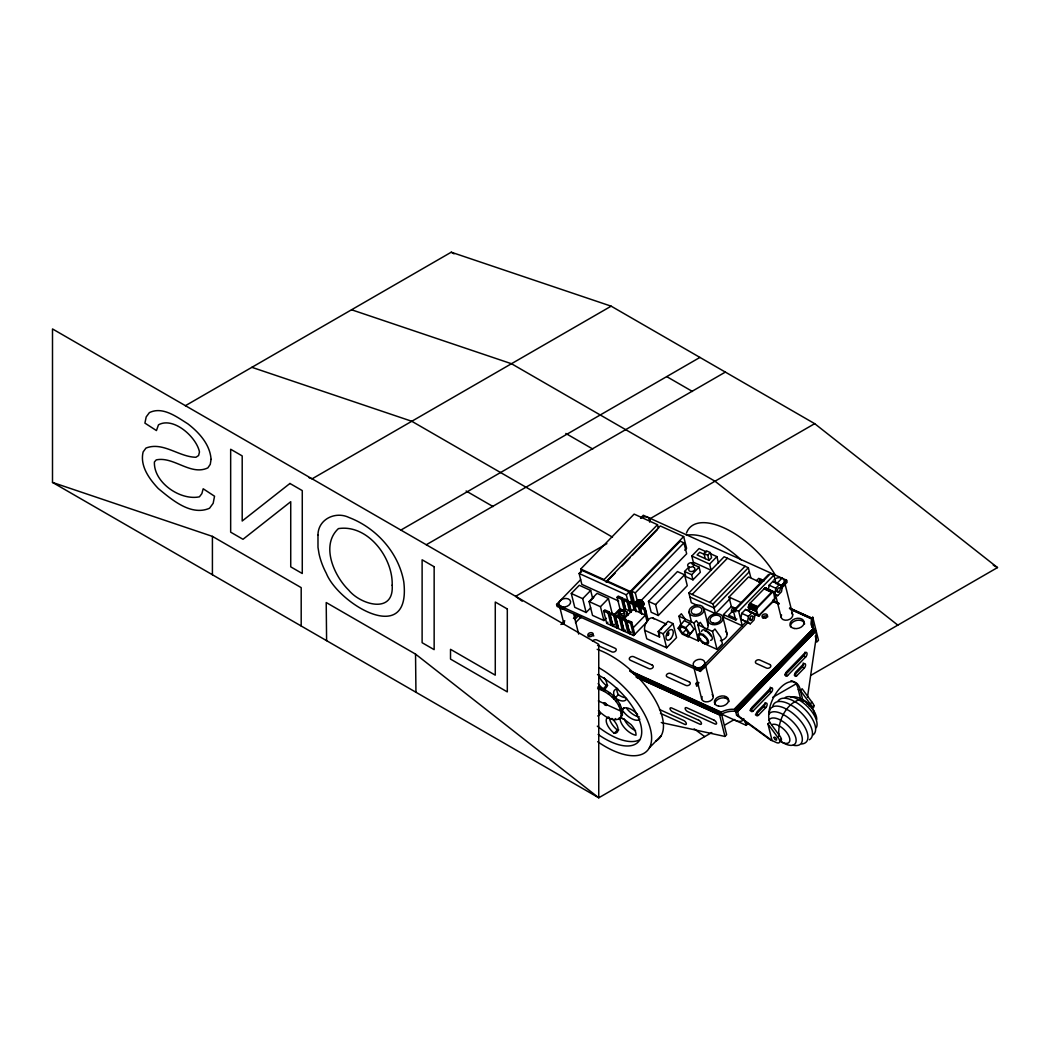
<?xml version="1.0" encoding="UTF-8"?>
<svg xmlns="http://www.w3.org/2000/svg" width="1050" height="1050" viewBox="0 0 1050 1050"><rect width="100%" height="100%" fill="white"/><g stroke="black" fill="none" stroke-linecap="round" stroke-linejoin="round"><path stroke-width="1.5" d="M749.766 611.717L748.414 607.294L749.753 603.553L764.308 588.591L766.001 588.092L766.776 589.234M755.987 610.719L757.312 606.979L771.566 592.305C776.055 589.102 776.094 599.602 773.259 601.558L758.717 615.864L757.339 615.143L755.987 610.719L748.414 607.294M638.558 607.097L641.826 606.113L643.597 602.989C641.616 597.332 634.883 603.054 635.762 607.11C631.483 601.873 642.18 598.894 643.952 603.776L642.981 606.322L638.741 608.042M635.119 603.159L634.896 605.627M661.29 722.544L724.946 736.444L719.631 715.037L720.287 712.451L721.284 712.136M598.356 710.719C603.868 715.562 612.176 722.649 619.815 718.449L621.141 716.258C621.6 703.264 609.341 692.199 597.634 688.708M619.815 718.449L622.387 714.971C622.781 701.584 609.945 690.139 597.634 687.12M778.785 734.462C777.84 720.339 786.791 702.371 801.36 699.169L803.828 700.389M636.72 602.385L636.681 601.099L638.505 600.167L642.758 601.558M807.45 697.384L816.362 636.339L815.732 631.011L813.041 628.228A17.338 12.141 -14.1 0 1 812.753 617.242L811.269 618.778L790.466 609.341M637.271 605.85C637.061 604.026 639.621 597.87 641.248 601.466M740.762 619.028L741.746 613.357L745.553 609.446L752.246 612.491L755.068 614.25L754.097 619.907L750.291 623.818L740.762 619.028L750.291 623.818M747.469 622.059L748.44 616.389L752.246 612.491M768.39 589.47L769.125 585.217L772.931 581.306L782.46 586.097L781.476 591.767L777.669 595.678L774.992 594.471M779.625 584.338L775.819 588.249L774.847 593.919L777.669 595.678M627.073 612.084L626.338 615.681L621.758 617.544L617.912 615.799L618.647 612.189L623.241 610.339L627.073 612.084L627.913 615.418M636.562 605.627L639.607 600.994L642.206 601.02L643.663 602.976M635.184 606.428L635.946 601.702C638.452 599.274 642.075 603.986 642.981 606.322M640.658 600.311L638.833 600.744L638.439 605.994L642.114 604.498L642.705 601.611L639.752 601.164L635.657 603.094L635.854 605.181M635.184 603.094L636.339 601.296L637.731 601.191L641.812 603.002L643.597 605.509M643.926 604.643L640.986 601.899L635.906 601.873C634.279 607.346 645.645 603.842 640.867 600.377M812.753 617.242L813.238 619.159L812.136 621.429A17.338 12.141 -14.1 0 0 811.571 624.894L811.926 627.126M639.936 607.911C636.917 596.899 637.665 598.041 641.091 607.556M678.142 628.241L684.141 620.694L689.981 623.346L694.024 629.212L688.039 636.759L682.198 634.121L678.142 628.241L680.242 626.089M679.704 628.95L681.017 626.601L685.296 628.53L688.262 632.835L686.949 635.184L682.671 633.255L679.704 628.95L681.817 626.798M688.039 636.759L694.024 629.212M696.583 686.175A2.769 1.942 -14 0 1 696.793 685.138L697.029 684.836M635.25 603.894L635.867 603.094M636.392 677.316L719.631 715.037L719.211 713.383L721.862 711.821A17.338 12.127 -14 0 1 734.16 709.301L813.487 628.53M773.089 600.941L773.325 600.666A3.019 1.614 -65.6 0 0 774.506 597.345L773.706 592.974A2.559 1.365 -65.6 0 0 771.947 592.738L757.549 607.543A2.559 1.365 -65.6 0 0 756.604 610.549L757.864 614.447A3.019 1.614 -65.6 0 0 759.872 614.499L773.089 600.941L779.034 603.645M635.906 601.873L634.922 604.761M722.085 713.869L719.683 715.312L722.334 713.737A17.338 12.127 -14 0 1 734.646 711.231L735.472 710.679L736.588 715.168L769.939 739.607L776.344 742.521A5.552 2.625 44.2 0 0 779.704 741.93A5.552 2.625 44.2 0 0 777.735 737.323L767.931 723.922L769.637 722.177A25.121 13.427 -65.6 0 1 780.413 687.763A25.121 13.427 -65.6 0 1 800.428 690.519L810.246 703.907A5.552 2.625 44.2 0 1 812.267 708.12M813.383 628.622L734.436 709.341L734.921 711.257L737.047 712.228L815.732 631.011M748.309 622.164L700.403 671.409L557.091 606.454L556.579 604.406L580.65 579.666M581.451 571.961L580.716 569.021L634.134 514.106L657.497 524.698L658.455 528.544M618.686 601.059L581.831 584.364L579.128 573.471L582.081 570.426L629.265 591.819L631.969 602.7L633.176 603.251L634.318 602.083L631.601 591.202L680.256 541.196L683.957 542.876L686.674 553.77L640.277 601.44M640.592 518.07L643.309 515.261L786.621 580.217L787.133 582.264L781.226 588.341M590.691 607.806L586.136 612.491L574.744 607.32L571.292 593.486L579.272 585.283L590.678 590.454L592.581 598.133M586.136 612.491L582.697 598.658L590.678 590.454M604.301 580.506L604.078 579.613L657.497 524.698M560.949 624.501L564.756 620.694M561.553 624.159L563.824 621.823M561.776 624.159L564.047 621.823M562.026 624.199L564.296 621.863M562.288 624.264L564.559 621.941M607.11 581.779L606.887 580.873L660.306 525.971L683.668 536.563L686.595 548.349L684.784 550.213M606.165 582.278L615.261 572.933M622.086 565.924L630.039 557.747M632.31 555.411L657.326 529.712M606.191 618.201L603.908 620.55L592.515 615.379L589.076 601.545L597.056 593.342L608.449 598.513L611.887 612.347M589.811 601.427L593.801 597.319M573.457 618.463L576.87 614.959M574.875 619.421L578.183 616.009M575.452 622.729L581.136 616.888M603.908 620.55L600.469 606.716L608.449 598.513M648.231 620.563L645.173 608.291L641.458 606.611L640.329 607.779L644.044 609.459L647.102 621.731L633.649 635.552L606.716 623.346L603.658 611.074L604.8 609.906L609.21 611.901L612.268 624.186M614.565 615.274L620.156 609.525L617.111 597.253L618.24 596.085L622.663 598.08L625.498 609.525L624.369 610.693L619.946 608.698L614.355 614.447M613.974 624.225L612.846 625.393L610.916 624.514L608.081 613.069L609.21 611.901M624.369 610.693L621.521 599.248L622.663 598.08M629.016 605.745L626.299 594.851L629.265 591.819M633.176 603.251L630.249 591.465L683.668 536.563M612.846 625.393L609.997 613.948L611.139 612.78L614.841 614.46L617.886 626.732L616.757 627.9M625.708 609.236L623.451 600.128L624.579 598.959L628.281 600.639L631.129 612.071M637.245 600.653L635.303 592.883L683.957 542.876M622.387 630.446L623.516 629.278L620.458 617.006L616.757 615.326L615.628 616.494L618.476 627.939L616.547 627.06L613.699 615.628L614.841 614.46M629.409 610.916L627.152 601.808L628.281 600.639M606.716 623.346L607.845 622.178M622.808 611.231L625.039 608.934L631.339 611.783L629.068 602.674L630.21 601.506L633.911 603.186L636.051 611.769M614.972 619.277L619.447 614.683M610.916 624.514L612.058 623.346M629.147 631.824L626.089 619.553L622.387 617.886L621.246 619.054L624.094 630.486L622.178 629.619L619.329 618.174L620.458 617.006M634.187 610.024L632.769 604.354L633.911 603.186M613.056 626.22L614.184 625.052M636.103 610.903L634.699 605.233L635.827 604.065L639.542 605.745L641.668 614.316M624.107 618.726L633.058 609.525L645.448 615.143L633.15 627.795M616.547 627.06L617.689 625.892M627.795 632.166L628.937 630.997L630.866 631.864L629.724 633.032L627.795 632.166L624.96 620.721L626.089 619.553M639.817 612.583L638.4 606.913L639.542 605.745M629.724 633.032L626.876 621.6L628.018 620.432L631.732 622.112L634.791 634.384M691.806 556.028L709.603 564.099L711.139 570.242L693.328 562.17L691.806 556.028L699.077 548.546L706.492 551.906M648.467 601.361L677.447 571.581L684.574 574.809L687.278 585.69L658.298 615.484L651.171 612.255L648.467 601.361L655.581 604.59L658.298 615.484M622.178 629.619L623.306 628.451M633.649 635.552L630.591 623.28L631.732 622.112M644.044 609.459L645.173 608.291M624.304 631.326L625.446 630.158M691.95 563.903L699.077 567.131L700.35 572.263L692.961 579.849L685.834 576.621L684.561 571.502L688.787 567.158M705.233 558.639L703.959 553.508L706.532 550.869L710.312 552.576L711.585 557.694L709.013 560.346L697.095 554.938L699.668 552.3L705.101 554.754M655.581 604.59L684.574 574.809M629.934 633.872L631.063 632.704M709.013 560.346L707.739 555.227L710.312 552.576M692.961 579.849L691.688 574.731L699.077 567.131M709.603 564.099L716.888 556.618L710.942 553.928M696.99 605.246L691.294 602.661L688.892 592.974L724.119 556.762L748.335 567.735L750.75 577.421M692.16 594.457L727.401 558.246M600.128 689.312L601.387 688.039M644.634 630.262L659.544 637.022L658.179 631.523L668.076 621.351L673.063 623.608L676.541 637.613L666.645 647.784L646.747 638.768L644.634 630.262A8.059 4.305 -65.6 0 1 647.627 620.484A8.059 4.305 -65.6 0 1 653.979 618.896M601.899 690.139L606.336 685.584A13.309 6.287 44.2 0 0 607.727 685.427M604.236 691.241L605.496 689.955M680.807 623.7L678.956 616.219L681.345 613.764L685.532 619.697M666.645 647.784L663.167 633.78L673.063 623.608M608.423 694.037L609.669 692.751M612.399 697.528L613.646 696.242M613.909 699.221L618.332 694.654A13.309 6.287 44.2 0 1 617.006 688.144M597.988 716.087L600.416 713.646M709.826 602.464L745.067 566.252M679.928 625.026L685.768 627.664L689.981 623.346M615.904 701.466L617.151 700.179M682.671 633.255L685.834 630.013M700.599 638.741L698.434 640.959L693.971 623.031L696.36 620.576L698.867 624.133M730.288 598.447L715.509 613.646L713.108 603.96L748.335 567.735M618.673 705.574L619.933 704.288M749.332 571.738L714.092 607.95L689.889 596.977M700.087 633.754L697.856 624.789L700.245 622.335L704.432 628.268M735.42 608.357L731.351 606.519L728.989 597.043L748.519 576.975L760.725 582.514M620.55 709.59L621.797 708.304M624.291 707.687L620.918 711.152L606.716 704.721M614.368 719.828L615.615 718.541M621.39 713.239L622.637 711.953M621.141 716.258L622.387 714.971M618.831 718.974L620.077 717.688L623.687 718.909L631.142 724.671A13.309 6.3 44.2 0 1 635.959 735.249A13.23 6.261 44.2 0 1 624.921 728.306L623.398 726.456A13.23 6.261 44.2 0 1 620.143 717.767L623.739 718.961M776.094 583.774L773.929 575.085L770.569 573.562L735.328 609.774L738.688 611.297L742.297 625.774L724.237 617.597L723.489 614.591L731.351 606.519M756.486 580.676L758.73 578.366L764.164 580.834M717.019 649.386L712.556 631.457L714.945 629.003L720.812 637.298L722.426 643.834L717.019 649.386L702.319 642.731M732.401 611.336L728.621 615.221L735.472 618.332M736.837 618.949L735.709 620.117L733.346 610.654L768.587 574.442M608.711 716.966A13.309 6.3 44.2 0 0 606.204 720.864L606.454 722.479A13.309 6.3 44.2 0 0 614.211 733.32L617.387 730.052A13.309 6.287 44.2 0 0 618.778 729.881M738.688 611.297L773.929 575.085M776.869 583.485L782.066 578.156M700.403 671.409L699.891 669.349L746.839 621.101M780.806 586.202L786.621 580.217M753.979 616.337L756.249 614.001M696.767 684.954L698.972 682.684M649.386 747.823L661.211 735.669M734.711 709.485L813.776 628.701M735 709.656L814.052 628.898M735.276 709.866L814.328 629.121M737.047 712.228L735.827 710.325L814.603 629.37M736.076 710.587L814.853 629.633M736.312 710.863L815.089 629.908M736.522 711.139L815.286 630.184M736.693 711.428L815.469 630.459M736.851 711.703L815.614 630.748M736.956 711.979L815.181 631.601M750.225 709.931L770.595 688.984M785.308 673.864L804.549 654.084M724.946 736.444L726.639 734.698L721.389 713.554M750.094 710.614A2.769 1.483 -65.6 0 0 750.999 709.997L769.191 691.307A2.769 1.483 -65.6 0 0 770.241 687.199M784.993 674.992A2.769 1.483 -65.6 0 0 785.453 674.599L803.631 655.909A2.769 1.483 -65.6 0 0 804.864 652.234M753.139 710.968L771.33 692.278A2.769 1.483 -65.6 0 0 772.551 688.603A2.769 1.483 -65.6 0 0 770.372 688.433L752.181 707.122A2.769 1.483 -65.6 0 0 750.96 710.797A2.769 1.483 -65.6 0 0 753.139 710.968L750.999 709.997M787.579 675.57L805.77 656.88A2.769 1.483 -65.6 0 0 807.004 653.205A2.769 1.483 -65.6 0 0 804.812 653.034L786.634 671.724A2.769 1.483 -65.6 0 0 785.4 675.399A2.769 1.483 -65.6 0 0 787.579 675.57L785.453 674.599M755.409 714.801A2.769 1.483 -65.6 0 0 756.328 714.184L763.717 706.584A2.769 1.483 -65.6 0 0 764.938 702.909M794.286 675.084A2.769 1.483 -65.6 0 0 794.745 674.691L802.134 667.104A2.769 1.483 -65.6 0 0 803.184 662.983M720.904 713.856L746.248 725.34L748.007 723.542L745.159 722.242M758.467 715.155L765.857 707.556A2.769 1.483 -65.6 0 0 767.078 703.881A2.769 1.483 -65.6 0 0 764.899 703.71L757.509 711.309A2.769 1.483 -65.6 0 0 756.276 714.984A2.769 1.483 -65.6 0 0 758.467 715.155L756.328 714.184M796.884 675.662L804.274 668.076A2.769 1.483 -65.6 0 0 805.494 664.401A2.769 1.483 -65.6 0 0 803.316 664.23L795.926 671.816A2.769 1.483 -65.6 0 0 794.706 675.491A2.769 1.483 -65.6 0 0 796.884 675.662L794.745 674.691M803.066 701.111L800.428 690.519L802.134 688.761L811.952 702.161A5.552 2.625 44.2 0 1 812.569 707.805M777.735 737.323L779.441 735.578L769.637 722.177M810.246 703.907L811.952 702.161M779.664 740.604L781.358 738.859M812.162 707.201L813.868 705.442M719.211 713.383L720.694 711.874L630.013 670.779M598.29 715.824L598.867 715.312A13.309 6.3 44.2 0 0 599.458 711.336M767.773 616.836A2.769 1.942 -14 0 0 763.612 616.468L763.101 616.888A2.769 1.942 -14 0 0 762.536 617.899M635.946 601.702L637.901 600.495M635.775 602.319L636.602 601.637M637.376 600.771C633.531 605.863 645.422 602.109 639.069 600.259M703.526 665.621L702.437 666.514A5.919 4.147 -14 0 1 693.263 665.083A5.919 4.147 -14 0 1 700.337 659.295A5.919 4.147 -14 0 1 703.526 665.621L704.038 667.669M811.269 618.778L813.159 618.923L789.666 608.265M185.338 405.733L451.251 252.21L611.153 306.167L814.682 423.662L997.5 567.577L810.758 675.399M611.153 306.167L312.099 478.826L309.054 477.684M400.877 530.079L699.93 357.42M426.287 544.753L725.353 372.094M606.887 543.637L515.629 596.321L522.191 601.191M649.005 519.317L814.682 423.662M711.769 732.546L598.749 797.79L52.5 482.423L52.5 328.939L598.749 644.319L598.749 797.79L415.538 654.111L326.209 602.529L326.603 640.671M724.513 725.196L734.422 719.473M772.642 697.397L796.714 683.511M604.577 704.524L606.086 703.658L605.023 702.857A1.785 0.84 44.2 0 0 603.96 703.474L598.316 700.914M618.752 718.384L621.062 717.176M638.229 600.876C635.421 603.343 642.219 602.018 638.833 600.744M637.586 600.626L639.621 600.219L640.106 601.361M606.086 703.658A1.785 0.84 44.2 0 1 606.533 705.403L605.64 705.324A1.785 0.84 44.2 0 1 603.96 703.474M638.518 600.784L641.957 601.059L643.086 602.306M734.921 711.257L737.612 711.651L738.728 716.126L772.065 740.578L767.931 723.922M581.175 617.846L578.091 615.904A5.919 4.147 -14 0 1 577.723 614.88M351.553 309.763L511.468 363.72L714.997 481.215L897.816 625.131M251.869 367.316L411.784 421.273L612.478 537.141M52.5 482.423L212.415 536.379L301.192 587.633L301.192 625.997M556.579 604.406L699.891 669.349M777.105 583.669L782.46 586.097M703.959 553.508L707.739 555.227M759.99 580.046L762.838 581.332M769.125 585.217L775.819 588.249M776.396 590.494L779.074 591.714A2.454 1.312 -65.6 0 0 779.743 587.816A2.454 1.312 -65.6 0 0 777.131 590.507A2.454 1.312 -65.6 0 0 779.074 591.714M765.752 588.026L773.981 591.819M765.201 588.079L774.139 592.056M764.912 588.197L774.257 592.344M764.61 588.367L772.17 591.793M764.308 588.591L771.868 592.029M764.006 588.866L771.566 592.305M772.629 600.246L778.207 602.818M790.099 608.212L812.923 618.555M772.918 600.534L779.258 603.553M789.442 608.357L811.742 618.463M772.853 601.086L778.798 603.776M790.703 609.171L811.506 618.607M772.629 601.256L778.575 603.96M684.561 571.502L691.688 574.731M750.041 603.225L757.601 606.664M749.753 603.553L757.312 606.979M749.477 603.908L757.05 607.346M749.241 604.301L756.801 607.727M749.017 604.721L756.578 608.147M748.821 605.154L756.394 608.58M748.663 605.601L756.236 609.026M728.989 597.043L741.208 602.582M748.545 606.034L756.105 609.472M748.466 606.48L756.026 609.906M748.414 606.9L755.987 610.326M748.453 607.661L756.026 611.087M748.532 607.989L756.105 611.415M763.297 616.731L766.106 618.004M755.856 613.738L759.649 615.457M755.541 613.935L759.321 615.641M749.647 611.415L759.019 615.786M758.717 615.864L745.553 609.446M749.923 611.979L758.428 615.891M733.451 611.599A2.454 1.312 -65.6 0 1 731.522 611.441A2.454 1.312 -65.6 0 1 732.611 608.186L735.459 609.472M741.746 613.357L748.44 616.389M733.346 610.654L735.827 611.783L735.328 609.774M749.017 618.647L751.695 619.854A2.454 1.312 -65.6 0 0 752.364 615.956A2.454 1.312 -65.6 0 0 749.753 618.647A2.454 1.312 -65.6 0 0 751.695 619.854M688.892 592.974L713.108 603.96M723.489 614.591L735.709 620.117M702.686 607.832L715.509 613.646M803.631 655.909L805.77 656.88M802.134 667.104L804.274 668.076M631.601 591.202L635.303 592.883M580.716 569.021L604.078 579.613M606.887 580.873L630.249 591.465M678.956 616.219L693.971 623.031M697.856 624.789L712.556 631.457M579.128 573.471L626.299 594.851M617.111 597.253L621.521 599.248M629.068 602.674L632.769 604.354M653.139 618.122L666.553 624.199M684.784 634.778L698.434 640.959M790.926 680.728A25.121 13.427 -65.6 0 1 798.302 689.548L800.428 690.519M658.179 631.523L663.167 633.78M571.292 593.486L582.697 598.658M589.076 601.545L600.469 606.716M603.658 611.074L608.081 613.069M615.628 616.494L619.329 618.174M621.246 619.054L624.96 620.721M626.876 621.6L630.591 623.28M620.747 622.178L621.876 622.676M769.191 691.307L771.33 692.278M763.717 706.584L765.857 707.556M724.894 697.462L727.847 698.814M597.555 645.383L611.809 651.84A2.769 1.942 -14.2 0 0 615.641 651.053A2.769 1.942 -14.2 0 0 615.208 648.322L596.689 639.936A2.769 1.956 -14.1 0 0 592.489 641.209M736.588 715.168L738.728 716.126M629.816 671.055L720.484 712.149M631.102 672.026L720.287 712.451M632.415 673.024L720.116 712.766M633.754 674.021L719.972 713.094M635.119 675.032L719.841 713.436M636.497 676.043L719.749 713.777M636.431 676.384L719.67 714.118M636.392 676.712L719.631 714.433M636.379 677.027L719.617 714.748M659.466 709.498L683.681 720.471A2.769 1.312 44.2 0 1 686.293 723.358A2.769 1.312 44.2 0 1 684.639 724.316L660.424 713.344M812.228 621.232L813.947 630.026M623.451 600.128L627.152 601.808M634.699 605.233L638.4 606.913M609.997 613.948L613.699 615.628M721.324 713.619L721.993 713.921M451.251 252.21L454.086 253.838M666.908 376.714L692.449 391.466M993.247 565.123L997.5 567.577M565.806 433.453L592.764 449.019M466.121 491.006L493.08 506.572M772.931 581.306L775.766 583.065M694.181 728.844L704.694 736.628M642.705 601.611L643.952 603.776M604.144 702.778L606.533 705.403M635.683 606.191L635.867 603.658L638.623 601.506L642.128 607.018M685.768 627.664L689.824 633.544M598.579 674.756L599.183 676.528A13.309 6.287 44.2 0 0 606.336 685.584M778.706 733.661L779.021 734.934M813.238 619.159L818.488 640.303L816.782 642.049L815.286 636.011M812.28 623.936L813.776 629.974M784.731 582.75L792.697 614.788M782.985 583.957L783.497 586.005M775.412 594.274L781.108 617.151M798.302 689.548L800.94 700.14M716.888 556.618L718.41 562.774M723.017 617.676A7.678 5.381 -14 0 1 712.478 624.579A7.678 5.381 -14 0 1 711.021 615.366A7.678 5.381 -14 0 1 723.017 617.676L727.046 633.885M704.078 609.092A7.678 5.381 -14 0 1 693.538 615.996A7.678 5.381 -14 0 1 692.068 606.782A7.678 5.381 -14 0 1 704.078 609.092L708.107 625.288M705.272 664.414L713.239 696.439M689.036 612.15L691.609 622.466M695.336 667.288L695.848 669.336M701.649 698.814L693.683 666.776A5.919 4.147 -14 0 0 698.617 669.874M696.321 683.209L696.793 685.138M640.329 607.779L641.734 613.449M603.12 688.734L603.146 688.853A13.309 6.287 44.2 0 0 607.044 684.797L606.795 683.183A13.309 6.287 44.2 0 0 604.052 677.631M573.746 614.263L578.668 634.095M561.146 606.467L561.658 608.514M564.047 624.264L559.492 605.955A5.919 4.147 -14 0 0 559.86 606.979M745.316 721.56L746.248 725.34M609.394 717.596L609.643 719.211A13.309 6.3 44.2 0 0 617.387 730.052M415.538 654.111L415.944 692.252M212.415 536.379L212.415 574.744M588.341 636.589A2.769 1.942 -14 0 1 591.097 634.567A2.769 1.942 -14 0 1 593.762 635.998M698.421 685.703A2.769 1.942 -14 0 1 696.111 684.246A2.769 1.942 -14 0 1 697.83 681.988M806.912 703.828A1.851 0.879 44.2 0 1 807.581 703.986M807.962 704.196A1.851 0.879 44.2 0 1 809.353 706.217M779.441 735.578A5.552 2.625 44.2 0 1 780.058 741.221M791.595 612.885A5.919 4.147 -14 0 1 787.553 620.064A5.919 4.147 -14 0 1 781.554 614.933M712.149 694.549A5.919 4.147 -14 0 1 708.107 701.728A5.919 4.147 -14 0 1 702.109 696.596M714.906 704.484A7.219 5.053 -14 0 1 721.179 698.04A7.219 5.053 -14 0 1 729.028 701.597M790.492 626.798A7.219 5.053 -14 0 1 796.766 620.353A7.219 5.053 -14 0 1 804.615 623.91M704.826 666.632A5.919 4.147 -14 0 1 701.61 669.257M564.414 609.053A5.919 4.147 -14 0 1 560.595 607.858M640.776 518.096A5.919 4.147 -14 0 1 647.876 517.322A5.919 4.147 -14 0 1 649.582 522.086M784.704 583.852A5.919 4.147 -14 0 1 781.069 587.593M773.876 579.823A5.919 4.147 -14 0 1 783.116 578.812A5.919 4.147 -14 0 1 780.557 585.546M800.362 698.972A12.377 5.854 44.2 0 1 802.751 699.786L805.284 701.203A12.377 5.854 44.2 0 1 814.629 714.748M791.004 697.489A17.679 8.361 44.2 0 1 799.746 698.263L803.368 700.284A17.679 8.361 44.2 0 1 816.729 719.644M785.321 697.449A21.827 10.329 44.2 0 1 796.097 698.408L800.572 700.901A21.827 10.329 44.2 0 1 816.283 727.676M777.919 701.295A24.452 11.563 44.2 0 1 792.12 700.219L797.134 703.001A24.452 11.563 44.2 0 1 812.621 735.144M772.656 706.781A25.344 11.996 44.2 0 1 788.13 703.539L793.328 706.427A25.344 11.996 44.2 0 1 809.379 739.751M801.714 743.964A24.452 11.563 44.2 0 0 806.767 731.286A24.452 11.563 44.2 0 0 789.456 710.889L784.442 708.107A24.452 11.563 44.2 0 0 769.388 712.412M793.104 745.224A21.827 10.329 44.2 0 0 801.924 736.273A21.827 10.329 44.2 0 0 785.846 716.034L781.371 713.554A21.827 10.329 44.2 0 0 768.692 714.512M781.62 741.904A17.679 8.361 44.2 0 0 796.136 740.801A17.679 8.361 44.2 0 0 782.775 721.442L779.153 719.421A17.679 8.361 44.2 0 0 768.876 720.208M779.691 740.985A12.377 5.854 44.2 0 0 789.862 740.211A12.377 5.854 44.2 0 0 780.517 726.666L777.971 725.261A12.377 5.854 44.2 0 0 771.868 724.71M743.807 718.62A14.805 6.996 44.2 0 1 734.856 720.169M639.909 739.62A49.954 23.638 44.2 0 1 597.319 726.141M599.983 713.239A13.309 6.3 44.2 0 1 598.539 713.317M686.49 533.059A62.528 29.597 44.2 0 1 725.366 528.518A62.528 29.597 44.2 0 1 775.491 575.452M686.438 535.316A62.528 29.597 44.2 0 1 741.261 559.952M598.631 667.603A62.528 29.558 44.2 0 1 651.617 738.413A62.528 29.558 44.2 0 1 597.686 741.707M597.161 649.333A62.528 29.558 44.2 0 1 652.509 695.546A62.528 29.558 44.2 0 1 655.791 741.182M597.503 674.546A49.954 23.651 44.2 0 1 640.776 724.71A49.954 23.638 44.2 0 1 598.106 734.436M639.883 719.197A13.309 6.287 44.2 0 1 632.612 719.158L630.696 718.147A13.309 6.287 44.2 0 1 622.164 709.866A13.309 6.3 44.2 0 1 628.228 708.212L630.066 708.908A13.309 6.3 44.2 0 1 637.586 714.459M614.211 733.32A13.309 6.287 44.2 0 0 617.846 727.65L617.256 725.865A13.309 6.287 44.2 0 0 611.94 718.436M603.146 688.853A13.309 6.287 44.2 0 1 598.146 683.576M617.899 689.076A13.309 6.287 44.2 0 0 615.261 689.587L614.381 690.349A13.309 6.287 44.2 0 0 615.156 697.935A13.309 6.287 44.2 0 0 623.936 700.914L625.131 700.481A13.309 6.287 44.2 0 0 626.561 698.657M639.345 716.94A13.309 6.287 44.2 0 1 635.801 715.89L633.872 714.879A13.309 6.287 44.2 0 1 626.706 708.501M625.669 697.725A13.309 6.287 44.2 0 1 618.332 694.654M635.552 730.774A13.23 6.261 44.2 0 1 628.11 725.038L626.574 723.174A13.23 6.261 44.2 0 1 624.291 719.394M725.616 631.418A7.678 5.381 -14 0 1 720.379 640.736M707.634 623.962A7.678 5.381 -14 0 1 706.506 629.501M645.002 609.984A4.62 3.242 -14 0 1 645.514 613.2M694.536 567.906A3.15 2.205 -14 0 1 691.766 571.554A3.15 2.205 -14 0 1 689.168 568.483M693.42 567.197A3.15 2.205 -14 0 1 694.05 567.486M758.901 582.238A2.454 1.312 -65.6 0 1 760.804 579.495A2.454 1.312 -65.6 0 1 761.933 581.254M732.611 608.186A2.454 1.312 -65.6 0 1 734.541 608.331M659.544 637.022A8.059 4.305 -65.6 0 1 659.597 633.57M660.909 629.764A8.059 4.305 -65.6 0 1 665.753 624.776M624.396 612.688A2.402 1.68 -14 0 1 622.755 615.602A2.402 1.68 -14 0 1 620.327 613.515M701.544 631.536A6.851 3.242 44.2 0 1 709.209 632.756A6.851 3.242 44.2 0 1 710.587 640.369M705.666 637.35A5.368 2.533 44.2 0 1 703.185 634.226M704.97 630.997A5.368 2.533 44.2 0 1 706.007 631.352M707.109 631.969A5.368 2.533 44.2 0 1 710.692 635.919M317.979 535.185L317.993 547.391L319.043 553.796A48.195 27.825 60 0 0 326.301 573.287C338.376 603.75 411.377 647.968 403.804 582.002C398.751 552.838 376.464 527.979 349.072 517.532C335.541 510.891 317.927 519.199 317.979 535.185M392.175 585.204C394.17 614.631 360.57 604.734 348.797 590.218C333.9 575.82 320.434 545.173 338.415 528.609C367.776 524.068 393.133 557.707 392.175 585.204M211.063 459.388L210.262 464.363L207.874 467.867C190.693 476.109 173.696 456.12 156.253 459.887L154.403 461.974C153.536 482.554 180.429 500.85 199.434 496.808L201.849 493.658L203.188 488.775L214.541 496.23L213.163 503.317L209.541 508.252C191.008 516.324 171.898 499.734 158.274 488.539C149.257 478.918 139.716 465.872 143.128 451.933L145.963 448.074C162.907 441.367 178.959 457.039 195.943 457.262L198.594 455.516L199.474 451.959C196.494 436.984 173.368 416.417 158.484 424.843L156.437 430.566L144.913 423.111L146.186 416.929L149.376 412.624C162.697 406.074 176.846 416.994 187.832 423.819C199.132 432.561 210.052 444.439 211.063 459.388M773.994 737.467L774.598 739.121A1.851 0.879 44.2 0 0 776.619 740.04L776.462 738.596A1.851 0.879 44.2 0 0 774.152 737.31L773.994 737.467M289.931 483.473L242.196 521.01L242.196 455.91L230.659 449.256L230.659 532.166L242.996 539.293L290.732 501.703L290.732 566.856L302.269 573.51L302.269 490.599L289.931 483.473M769.821 664.532L759.846 660.017A2.769 1.942 -14 0 0 756.013 660.791A2.769 1.942 -14 0 0 756.433 663.521L766.408 668.036A2.769 1.942 -14 0 0 770.254 667.249A2.769 1.942 -14 0 0 769.821 664.532M652.247 665.109L633.727 656.722A2.769 1.942 -13.7 0 0 629.882 657.497A2.769 1.942 -13.7 0 0 630.315 660.214L648.834 668.614A2.769 1.942 -14 0 0 652.68 667.826A2.769 1.942 -14 0 0 652.247 665.109M689.286 681.896L670.766 673.509A2.769 1.942 -13.8 0 0 666.921 674.284A2.769 1.942 -13.8 0 0 667.354 677.001L685.873 685.388A2.769 1.942 -13.7 0 0 689.719 684.613A2.769 1.942 -13.7 0 0 689.286 681.896M713.921 720.09L686.858 707.818A2.769 1.312 44.2 0 0 685.191 708.776A2.769 1.312 44.2 0 0 687.803 711.664L714.879 723.922A2.769 1.312 44.2 0 0 716.533 722.978A2.769 1.312 44.2 0 0 713.921 720.09M698.801 720.274L671.738 708.015A2.769 1.312 44.2 0 0 670.084 708.96A2.769 1.312 44.2 0 0 672.696 711.847L699.759 724.119A2.769 1.312 44.2 0 0 701.413 723.161A2.769 1.312 44.2 0 0 698.801 720.274M434.149 566.738L422.113 559.794L422.113 642.705L434.149 649.648L434.149 566.738M507.308 608.974L495.272 602.031L495.272 675.163L450.516 649.32L450.516 659.098L507.308 691.897L507.308 608.974M589.47 636.576A2.769 1.942 -14 0 0 593.276 634.082A2.769 1.942 -14 0 0 588.945 633.242A2.769 1.942 -14 0 0 589.47 636.576M763.665 617.886A2.769 1.942 -14 0 0 767.471 615.392A2.769 1.942 -14 0 0 763.127 614.552A2.769 1.942 -14 0 0 763.665 617.886M718.646 706.178A7.219 5.053 -14 0 0 728.556 699.681A7.219 5.053 -14 0 0 717.268 697.515A7.219 5.053 -14 0 0 718.646 706.178M794.233 628.491A7.219 5.053 -14 0 0 804.142 621.994A7.219 5.053 -14 0 0 792.855 619.828A7.219 5.053 -14 0 0 794.233 628.491M562.446 606.874A5.919 4.147 -14 0 0 570.583 601.545A5.919 4.147 -14 0 0 561.317 599.76A5.919 4.147 -14 0 0 562.446 606.874M689.141 567.079A3.15 2.205 -14 0 0 693.84 564.624A3.15 2.205 -14 0 0 689.233 563.194A3.15 2.205 -14 0 0 689.141 567.079M694.418 614.434A5.434 3.806 -14 0 0 701.886 609.538A5.434 3.806 -14 0 0 693.381 607.898A5.434 3.806 -14 0 0 694.418 614.434M713.291 623.149A5.631 3.938 -14 0 0 721.009 618.082A5.631 3.938 -14 0 0 712.215 616.389A5.631 3.938 -14 0 0 713.291 623.149M670.635 638.82A5.736 3.058 -65.6 0 0 672.197 629.724A5.736 3.058 -65.6 0 0 666.094 635.998A5.736 3.058 -65.6 0 0 670.635 638.82M668.102 635.171A1.667 0.893 -65.6 0 0 668.561 632.533A1.667 0.893 -65.6 0 0 666.789 634.357A1.667 0.893 -65.6 0 0 668.102 635.171M621.101 613.83A2.402 1.68 -14 0 0 624.409 611.664A2.402 1.68 -14 0 0 620.642 610.942A2.402 1.68 -14 0 0 621.101 613.83M698.46 637.783A6.851 3.242 44.2 0 0 707.805 643.899A6.851 3.242 44.2 0 0 703.461 634.909A6.851 3.242 44.2 0 0 698.46 637.783M699.484 638.019A5.368 2.533 44.2 0 0 706.821 642.81A5.368 2.533 44.2 0 0 703.421 635.762A5.368 2.533 44.2 0 0 699.484 638.019"/></g></svg>
